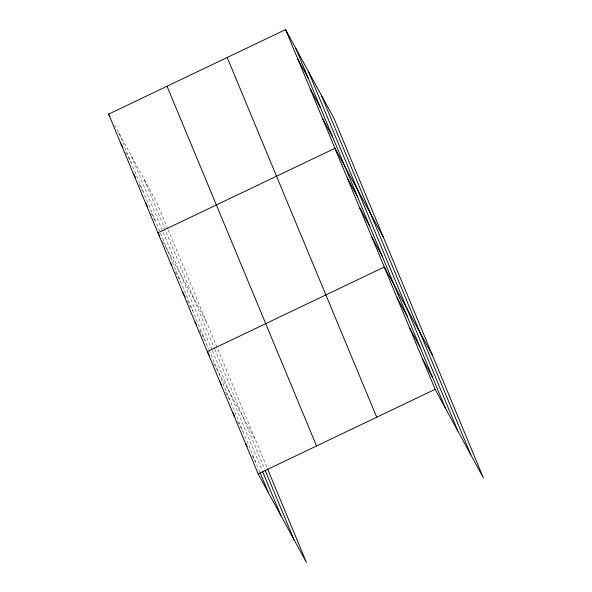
<?xml version="1.0" encoding="UTF-8"?>
<svg xmlns="http://www.w3.org/2000/svg" width="592" height="592" viewBox="0 0 592 592"><rect width="100%" height="100%" fill="white"/><g stroke="black" fill="none" stroke-linecap="round" stroke-linejoin="round"><path stroke-width="0.44" stroke-dasharray="2.96 2.22" d="M114.552 125.045L156.88 202.679L167.802 228.963M125.615 152.388L131.135 162.511M139.231 184.401L143.471 192.185M151.138 213.305L155.807 221.867M162.63 241.425L206.223 321.382M175.387 271.876L180.479 281.222M187.301 300.773L192.814 310.896M199.637 330.454L205.158 340.578M213.668 363.244L255.566 440.093M225.53 392.267L230.199 400.828M237.392 421.282L242.912 431.405M252.222 455.751L255.618 461.982M168.158 229.807L267.577 468.975M144.315 179.628L214.452 348.362M214.807 349.213L264.543 468.857M131.365 155.881L212.084 350.057M212.432 350.901L262.182 470.588M118.8 132.837L208.68 349.058M209.028 349.902L259.858 472.172"/><path stroke-width="0.89" d="M267.577 468.975L306.412 562.4L258.142 473.874L108.61 114.145L285.588 29.6L333.858 118.126L483.39 477.855L435.12 389.321L285.588 29.6M258.142 473.874L435.12 389.321M297.924 59.274L308.114 77.966M310.26 88.955L320.45 107.64M322.596 118.629L332.785 137.314M383.202 236.837L334.939 148.311L157.96 232.856L159.655 235.971M347.275 177.985L357.457 196.67M359.61 207.666L369.793 226.351M371.946 237.34L382.129 256.025M432.545 355.548L384.282 267.014L207.304 351.567L209.427 355.459M396.988 297.591L407.178 316.283M409.701 328.168L419.891 346.86M422.414 358.745L432.597 377.437M108.61 114.145L109.883 116.483M120.946 143.826L122.648 146.942M133.281 173.5L135.405 177.393M145.625 203.182L147.741 207.074M170.296 262.537L171.991 265.653M182.632 292.211L185.178 296.881M194.968 321.893L196.241 324.224M220.009 382.143L221.711 385.259M232.723 412.72L234.846 416.613M245.436 443.297L247.13 446.412M321.293 95.083L470.825 454.804M308.343 71.336L457.875 431.057M295.778 48.285L445.31 408.006M227.187 57.498L376.719 417.227M167.018 86.247L316.55 445.968M265.246 470.559L293.847 539.349M262.537 471.439L280.897 515.61M260.214 473.023L268.331 492.559"/></g></svg>
